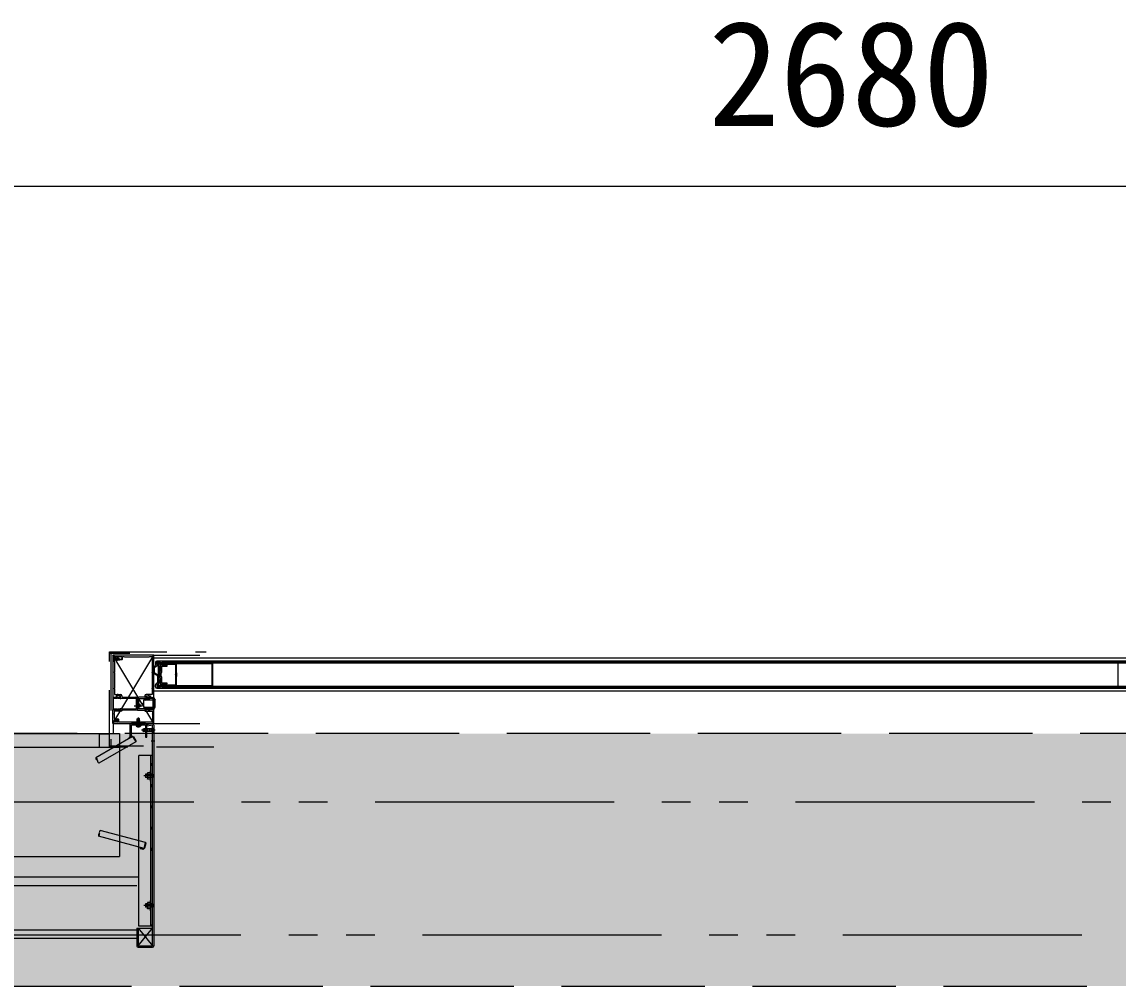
# Model space of a CAD drawing. Units: millimetres at full size. Extents: x -22551 to 92397, y -19340 to 14894.
# Drawn here: x -14514 to -12908, y 6744 to 8158 of the extents above; entities that cross this region are included whole.
import ezdxf
from ezdxf.enums import TextEntityAlignment as Align

# ---------------------------------------------------------------- set-up
doc = ezdxf.new("R2010")
doc.units = ezdxf.units.MM
doc.header["$LTSCALE"] = 70
for name, pattern in [('DASHED1', [1.8, 1.2, -0.6]), ('DASHED3', [4, 3, -1]), ('DOUBLE_CHAIN1', [8.8, 5, -1, 0.6, -0.6, 0.6, -1])]:
    doc.linetypes.add(name, pattern=pattern)
for name, color, linetype, lineweight in [('0-0_NoName', 7, 'Continuous', 15), ('1-2_階なし_梁', 9, 'DASHED3', 15), ('2-0_通芯', 7, 'Continuous', 15)]:
    doc.layers.add(name, color=color, linetype=linetype, lineweight=lineweight)
doc.styles.add('ＭＳ ゴシック', font='')
doc.styles.get('ＭＳ ゴシック').set_extended_font_data('MS Gothic')

# ---------------------------------------------------------------- blocks, each defined once
blk = doc.blocks.new('グループ部品-125')
at = {"layer": '2-0_通芯', "linetype": 'DASHED1'}
for p, q in [((-14385.96, 7232.3), (-14355.96, 7232.3)), ((-14383.96, 7232.3), (-14383.96, 7096.3)), ((-14385.96, 7096.3), (-14335.96, 7096.3))]:
    blk.add_line(p, q, dxfattribs=at)
at = {"layer": '2-0_通芯'}
for p, q in [((-14380.96, 7129.3), (-14320.96, 7229.3)), ((-14320.96, 7129.3), (-14380.96, 7229.3)), ((-14320.96, 7229.3), (-14253.55, 7229.3)), ((-14377.29, 7225.9), (-14378.23, 7225.9)), ((-14376.2, 7223.25), (-14376.81, 7225.53)), ((-14375.96, 7223.1), (-14376, 7223.1)), ((-14375.66, 7224.3), (-14375.66, 7223.4)), ((-14374.07, 7224.84), (-14374.56, 7225.04)), ((-14374.05, 7221.82), (-14367.38, 7222.99)), ((-11420.96, 7224.8), (-14320.96, 7224.8)), ((-14320.08, 7213), (-14318.46, 7214.1)), ((-14319.41, 7212), (-14316.54, 7213.95)), ((-14318.46, 7218.8), (-14318.46, 7214.1)), ((-14316.26, 7220.8), (-14316.46, 7220.8)), ((-14316.26, 7215.8), (-14315.96, 7220.48)), ((-14313.96, 7215.8), (-14316.26, 7215.8)), ((-14315.41, 7214.3), (-14314.46, 7214.3)), ((-12826.76, 7220.8), (-14315.16, 7220.8)), ((-14314.46, 7215.8), (-14314.46, 7185.8)), ((-14313.66, 7216.1), (-14313.66, 7218)), ((-14313.16, 7218.5), (-14311.86, 7218.5)), ((-14312.46, 7213), (-14312.46, 7196.3)), ((-14311.96, 7213.5), (-14311.86, 7213.5)), ((-14311.36, 7214), (-14311.36, 7218)), ((-14234.46, 7217.75), (-14308.86, 7217.75)), ((-14308.86, 7216.25), (-14289.66, 7216.25)), ((-14307.16, 7217.85), (-14307.16, 7218.85)), ((-13573.46, 7218.85), (-14307.16, 7218.85)), ((-13573.46, 7217.85), (-14307.16, 7217.85)), ((-14235.56, 7216.65), (-14287.76, 7216.65)), ((-14235.26, 7185.25), (-14235.26, 7216.35)), ((-14234.16, 7184.15), (-14234.16, 7217.45)), ((-12834.76, 7218.85), (-13573.46, 7218.86)), ((-12834.76, 7217.85), (-13573.46, 7217.86)), ((-12907.76, 7184.15), (-12907.76, 7217.45)), ((-14378.46, 7203.84), (-14378.46, 7180.76)), ((-14323.46, 7203.84), (-14323.46, 7180.76)), ((-14320.96, 7204.06), (-14320.96, 7211.34)), ((-14320.08, 7202.41), (-14316.53, 7200)), ((-14319.76, 7204.06), (-14319.76, 7211.34)), ((-14319.41, 7203.4), (-14314.46, 7200.03)), ((-14315.66, 7198.34), (-14315.66, 7189.56)), ((-14289.16, 7200.34), (-14289.16, 7185.85)), ((-14288.06, 7197.6), (-14288.06, 7185.25)), ((-14287.56, 7203.5), (-14287.56, 7198.1)), ((-14318.46, 7182.8), (-14318.46, 7185.64)), ((-14317.45, 7187.38), (-14316.66, 7187.83)), ((-14316.26, 7180.8), (-14316.46, 7180.8)), ((-14315.16, 7180.8), (-12826.76, 7180.8)), ((-14313.66, 7185.5), (-14313.66, 7183.6)), ((-14313.16, 7183.1), (-14311.86, 7183.1)), ((-14312.46, 7188.6), (-14312.46, 7193.3)), ((-14311.86, 7195.8), (-14311.96, 7195.8)), ((-14311.96, 7193.8), (-14311.86, 7193.8)), ((-14311.96, 7188.1), (-14311.86, 7188.1)), ((-14311.36, 7195.3), (-14311.36, 7194.3)), ((-14311.36, 7187.6), (-14311.36, 7183.6)), ((-14310.84, 7190.52), (-14310.96, 7190.34)), ((-14289.66, 7185.35), (-14308.86, 7185.35)), ((-14308.86, 7183.85), (-14234.46, 7183.85)), ((-14307.16, 7182.75), (-14307.16, 7183.75)), ((-14307.16, 7183.75), (-13573.46, 7183.75)), ((-14307.16, 7182.75), (-13573.46, 7182.75)), ((-14287.76, 7184.95), (-14235.56, 7184.95)), ((-13573.46, 7183.76), (-12834.76, 7183.75)), ((-13573.46, 7182.76), (-12834.76, 7182.75)), ((-14380.96, 7167.05), (-14380.96, 7149.55)), ((-14379.96, 7167.25), (-14380.76, 7167.25)), ((-14374.4, 7166.82), (-14373.55, 7166.33)), ((-14373.5, 7171.83), (-14373.42, 7171.83)), ((-14373.05, 7166.2), (-14370.32, 7166.2)), ((-14372.68, 7171.71), (-14372.5, 7171.83)), ((-14372.5, 7171.83), (-14369.83, 7171.83)), ((-14346.96, 7165.8), (-14346.96, 7150.8)), ((-14345.03, 7165.73), (-14345.03, 7155.76)), ((-14344.89, 7165.73), (-14344.89, 7155.76)), ((-14326.96, 7166.3), (-14334.46, 7163.3)), ((-14332.73, 7163.45), (-14326.86, 7165.8)), ((-14329.42, 7171.83), (-14332.09, 7171.83)), ((-14331.59, 7166.26), (-14328.86, 7166.26)), ((-14328.86, 7166.2), (-14331.59, 7166.2)), ((-14328.42, 7171.83), (-14328.5, 7171.83)), ((-14328.36, 7166.39), (-14327.52, 7166.88)), ((-14327.52, 7166.82), (-14328.36, 7166.33)), ((-14322.96, 7166.3), (-14326.96, 7166.3)), ((-14322.96, 7165.8), (-14326.86, 7165.8)), ((-14326.59, 7166.26), (-14321.96, 7166.26)), ((-14321.96, 7166.2), (-14326.59, 7166.2)), ((-14322.96, 7166.3), (-14322.96, 7165.8)), ((-14321.16, 7167.31), (-14321.96, 7167.31)), ((-14321.96, 7167.25), (-14321.16, 7167.25)), ((-11420.96, 7176.8), (-14320.96, 7176.8)), ((-14320.96, 7167.11), (-14320.96, 7149.55)), ((-14320.96, 7166.3), (-14318.96, 7163.3)), ((-14380.96, 7130.15), (-14380.96, 7149.1)), ((-14380.76, 7149.35), (-14379.96, 7149.35)), ((-14373.55, 7150.27), (-14374.4, 7149.78)), ((-14370.32, 7150.4), (-14373.05, 7150.4)), ((-14349.46, 7155.3), (-14338.46, 7155.3)), ((-14346.96, 7158.3), (-14345.96, 7157.3)), ((-14345.96, 7156.65), (-14341.05, 7156.65)), ((-14345.96, 7153.95), (-14341.05, 7153.95)), ((-14345.96, 7153.3), (-14342.36, 7153.3)), ((-14340.96, 7156.6), (-14342.36, 7157.3)), ((-14340.96, 7154), (-14342.36, 7153.3)), ((-14340.96, 7156.6), (-14340.96, 7154)), ((-14337.62, 7159.13), (-14335.96, 7159.13)), ((-14337.62, 7157.47), (-14335.96, 7157.47)), ((-14320.96, 7163.3), (-14335.96, 7163.3)), ((-14326.96, 7150.3), (-14334.46, 7153.3)), ((-14332.73, 7153.15), (-14326.86, 7150.8)), ((-14328.86, 7150.46), (-14331.59, 7150.46)), ((-14331.59, 7150.4), (-14328.86, 7150.4)), ((-14327.52, 7149.84), (-14328.36, 7150.33)), ((-14328.36, 7150.27), (-14327.52, 7149.78)), ((-14322.96, 7150.3), (-14326.96, 7150.3)), ((-14322.96, 7150.8), (-14326.86, 7150.8)), ((-14321.96, 7150.46), (-14326.59, 7150.46)), ((-14322.96, 7150.3), (-14322.96, 7150.8)), ((-14321.96, 7149.41), (-14321.16, 7149.41)), ((-14321.16, 7149.35), (-14321.96, 7149.35)), ((-14320.96, 7150.3), (-14318.96, 7153.3)), ((-14318.96, 7153.3), (-14318.96, 7163.3)), ((-14378.85, 7132.85), (-14378.76, 7132.5)), ((-14378.05, 7133.59), (-14378.12, 7133.41)), ((-14377.98, 7132.51), (-14378.06, 7132.33)), ((-14377.7, 7132.94), (-14377.77, 7132.76)), ((-14377.5, 7133.51), (-14377.58, 7133.33)), ((-14377.26, 7132.33), (-14377.33, 7132.15)), ((-14376.97, 7134.06), (-14377.05, 7133.88)), ((-14376.97, 7133.41), (-14377.05, 7133.23)), ((-14376.77, 7132.95), (-14376.85, 7132.77)), ((-14376.37, 7133.65), (-14376.45, 7133.47)), ((-14376.17, 7132.65), (-14376.25, 7132.46)), ((-14372.38, 7135.45), (-14373.43, 7136.18)), ((-14344.81, 7132.8), (-14345.44, 7132.69)), ((-14341.48, 7132.69), (-14345.44, 7131.99)), ((-14345.44, 7132.51), (-14345.44, 7132.69)), ((-14345.44, 7132.51), (-14344.81, 7132.62)), ((-14345.44, 7132.51), (-14345.06, 7132.29)), ((-14345.44, 7131.81), (-14341.48, 7132.51)), ((-14345.11, 7135.99), (-14343.61, 7137)), ((-14345.11, 7133.7), (-14344.81, 7133.7)), ((-14345.06, 7133.7), (-14345.06, 7132.91)), ((-14341.86, 7132.99), (-14345.06, 7132.29)), ((-14345.06, 7132.21), (-14341.86, 7132.91)), ((-14344.81, 7135.79), (-14343.61, 7136.64)), ((-14343.46, 7135.49), (-14344.32, 7132.59)), ((-14344.28, 7132.72), (-14341.48, 7133.21)), ((-14341.48, 7133.39), (-14344.23, 7132.9)), ((-14344.17, 7133.1), (-14341.86, 7133.61)), ((-14343.99, 7133.7), (-14341.81, 7133.7)), ((-14343.61, 7137), (-14343.31, 7137)), ((-14343.61, 7136.64), (-14343.61, 7137)), ((-14343.46, 7131.36), (-14343.46, 7137.93)), ((-14343.46, 7135.49), (-14343.31, 7137)), ((-14341.81, 7135.99), (-14343.31, 7137)), ((-14342.76, 7135.1), (-14341.81, 7135.91)), ((-14341.86, 7133.69), (-14341.86, 7133.61)), ((-14341.48, 7133.39), (-14341.86, 7133.61)), ((-14341.48, 7133.21), (-14341.86, 7132.99)), ((-14341.86, 7132.99), (-14341.86, 7132.91)), ((-14341.48, 7132.69), (-14341.86, 7132.91)), ((-14341.48, 7132.51), (-14341.86, 7132.29)), ((-14341.81, 7133.7), (-14341.81, 7135.99)), ((-14341.48, 7133.21), (-14341.48, 7133.39)), ((-14341.48, 7132.51), (-14341.48, 7132.69)), ((-14378.29, 7131.9), (-14378.11, 7131.79)), ((-14376.43, 7132.16), (-14376.51, 7131.97)), ((-14333.26, 7129.3), (-14353.66, 7129.3)), ((-14346.96, 7127), (-14346.86, 7125.88)), ((-14346.96, 7127), (-14339.96, 7127)), ((-14345.44, 7131.99), (-14345.06, 7132.21)), ((-14341.48, 7131.99), (-14345.44, 7131.29)), ((-14345.44, 7131.81), (-14345.44, 7131.99)), ((-14345.44, 7131.81), (-14345.06, 7131.59)), ((-14345.44, 7131.11), (-14341.48, 7131.81)), ((-14345.44, 7131.29), (-14345.06, 7131.51)), ((-14341.48, 7131.29), (-14345.44, 7130.59)), ((-14345.44, 7131.11), (-14345.44, 7131.29)), ((-14345.44, 7131.11), (-14345.06, 7130.89)), ((-14345.44, 7130.41), (-14341.48, 7131.11)), ((-14345.44, 7130.59), (-14345.06, 7130.81)), ((-14341.48, 7130.59), (-14345.44, 7129.89)), ((-14345.44, 7130.41), (-14345.44, 7130.59)), ((-14345.44, 7130.41), (-14345.06, 7130.19)), ((-14345.44, 7129.71), (-14341.48, 7130.41)), ((-14345.44, 7129.89), (-14345.06, 7130.11)), ((-14345.44, 7129.71), (-14345.44, 7129.89)), ((-14345.44, 7129.71), (-14345.06, 7129.49)), ((-14341.48, 7129.19), (-14345.44, 7128.49)), ((-14345.44, 7129.01), (-14345.06, 7128.79)), ((-14345.44, 7128.49), (-14345.06, 7128.71)), ((-14345.44, 7128.31), (-14345.44, 7128.49)), ((-14341.48, 7128.49), (-14345.44, 7127.79)), ((-14345.44, 7128.31), (-14345.06, 7128.09)), ((-14345.44, 7127.79), (-14345.06, 7128.01)), ((-14345.44, 7127.7), (-14345.44, 7127.79)), ((-14345.44, 7127.7), (-14341.48, 7127.7)), ((-14345.19, 7127.5), (-14345.19, 7127.7)), ((-14341.86, 7132.29), (-14345.06, 7131.59)), ((-14345.06, 7132.29), (-14345.06, 7132.21)), ((-14345.06, 7131.51), (-14341.86, 7132.21)), ((-14341.86, 7131.59), (-14345.06, 7130.89)), ((-14345.06, 7131.59), (-14345.06, 7131.51)), ((-14345.06, 7130.81), (-14341.86, 7131.51)), ((-14341.86, 7130.89), (-14345.06, 7130.19)), ((-14345.06, 7130.89), (-14345.06, 7130.81)), ((-14345.06, 7130.11), (-14341.86, 7130.81)), ((-14341.86, 7130.19), (-14345.06, 7129.49)), ((-14345.06, 7130.19), (-14345.06, 7130.11)), ((-14345.06, 7129.49), (-14345.06, 7129.41)), ((-14345.06, 7128.71), (-14341.86, 7129.41)), ((-14341.86, 7128.79), (-14345.06, 7128.09)), ((-14345.06, 7128.79), (-14345.06, 7128.71)), ((-14345.06, 7128.01), (-14341.86, 7128.71)), ((-14345.06, 7128.09), (-14345.06, 7128.01)), ((-14343.46, 7130.36), (-14343.46, 7129.16)), ((-14343.46, 7128.16), (-14343.46, 7123.25)), ((-14343.26, 7127.7), (-14341.86, 7128.01)), ((-14341.86, 7132.29), (-14341.86, 7132.21)), ((-14341.48, 7131.99), (-14341.86, 7132.21)), ((-14341.48, 7131.81), (-14341.86, 7131.59)), ((-14341.86, 7131.59), (-14341.86, 7131.51)), ((-14341.48, 7131.29), (-14341.86, 7131.51)), ((-14341.48, 7131.11), (-14341.86, 7130.89)), ((-14341.86, 7130.89), (-14341.86, 7130.81)), ((-14341.48, 7130.59), (-14341.86, 7130.81)), ((-14341.48, 7130.41), (-14341.86, 7130.19)), ((-14341.86, 7130.19), (-14341.86, 7130.11)), ((-14341.48, 7129.89), (-14341.86, 7130.11)), ((-14341.86, 7129.49), (-14341.86, 7129.41)), ((-14341.48, 7129.19), (-14341.86, 7129.41)), ((-14341.86, 7128.79), (-14341.86, 7128.71)), ((-14341.48, 7128.49), (-14341.86, 7128.71)), ((-14341.86, 7128.09), (-14341.86, 7128.01)), ((-14341.48, 7127.79), (-14341.86, 7128.01)), ((-14341.73, 7127.5), (-14341.73, 7127.7)), ((-14341.48, 7131.81), (-14341.48, 7131.99)), ((-14341.48, 7131.11), (-14341.48, 7131.29)), ((-14341.48, 7130.41), (-14341.48, 7130.59)), ((-14341.48, 7129.01), (-14341.48, 7129.19)), ((-14339.96, 7127), (-14340.05, 7125.88)), ((-14329.25, 7119.3), (-14338.83, 7119.3)), ((-14336.96, 7120.6), (-14335.56, 7121.3)), ((-14336.96, 7120.6), (-14336.96, 7118)), ((-14336.96, 7118), (-14335.56, 7117.3)), ((-14322.46, 7120.65), (-14336.87, 7120.65)), ((-14322.46, 7117.95), (-14336.87, 7117.95)), ((-14322.46, 7117.3), (-14335.56, 7117.3)), ((-14323.37, 7128.79), (-14330.96, 7127.2)), ((-14330.96, 7127.2), (-14330.55, 7125.24)), ((-14322.96, 7126.84), (-14330.55, 7125.24)), ((-14326.81, 7119.3), (-14327.88, 7119.3)), ((-14318.87, 7119.3), (-14325.86, 7119.3)), ((-14322.96, 6803.3), (-14322.96, 7126.84)), ((-14320.96, 7122.8), (-14322.46, 7121.3)), ((-14320.96, 7129.3), (-14253.55, 7129.3)), ((-14320.96, 7126.84), (-14320.96, 6803.3)), ((-17933.39, 7114.3), (-14370.96, 7114.3)), ((-14351.85, 7110.09), (-14405.81, 7078.94)), ((-14347.35, 7102.29), (-14401.31, 7071.14)), ((-14400.96, 7114.3), (-14400.96, 7094.3)), ((-14370.96, 7114.3), (-14370.96, 6934.3)), ((-14370.96, 7114.3), (-14370.96, 6934.3)), ((-14351.85, 7110.09), (-14350.49, 7109.72)), ((-14351.85, 7110.09), (-14347.35, 7102.29)), ((-14319.22, 7103.13), (-14324.52, 7103.13)), ((-14342.96, 6832.3), (-14342.96, 7082.3)), ((-14322.96, 7082.3), (-14342.96, 7082.3)), ((-14325.26, 6832.3), (-14325.26, 7082.3)), ((-14325.26, 7071.28), (-14322.96, 7068.98)), ((-14325.26, 7069.15), (-14322.96, 7066.85)), ((-14322.96, 7052.3), (-14335.48, 7052.3)), ((-14330.26, 7054.8), (-14332.96, 7054.8)), ((-14332.96, 7054.8), (-14332.96, 7049.8)), ((-14330.26, 7054.37), (-14332.96, 7054.37)), ((-14329.91, 7056.92), (-14330.26, 7056.3)), ((-14330.26, 7056.3), (-14330.26, 7048.3)), ((-14326.26, 7056.92), (-14329.91, 7056.92)), ((-14326.26, 7054.61), (-14329.91, 7054.61)), ((-14326.26, 7059.8), (-14326.26, 7044.8)), ((-14325.26, 7059.8), (-14326.26, 7059.8)), ((-14326.26, 7054.95), (-14325.26, 7054.95)), ((-14322.96, 7054.8), (-14326.26, 7054.8)), ((-14322.96, 7054.37), (-14326.26, 7054.37)), ((-14325.26, 7044.8), (-14325.26, 7059.8)), ((-14322.96, 7054.8), (-14322.96, 7049.8)), ((-14330.26, 7050.23), (-14332.96, 7050.23)), ((-14330.26, 7049.8), (-14332.96, 7049.8)), ((-14329.91, 7047.68), (-14330.26, 7048.3)), ((-14326.26, 7049.99), (-14329.91, 7049.99)), ((-14326.26, 7047.68), (-14329.91, 7047.68)), ((-14322.96, 7050.23), (-14326.26, 7050.23)), ((-14322.96, 7049.8), (-14326.26, 7049.8)), ((-14326.26, 7049.65), (-14325.26, 7049.65)), ((-14326.26, 7044.8), (-14325.26, 7044.8)), ((-14325.26, 7040.16), (-14322.96, 7037.86)), ((-14325.26, 7038.04), (-14322.96, 7035.74)), ((-14325.26, 7009.05), (-14322.96, 7006.75)), ((-14325.26, 7006.93), (-14322.96, 7004.63)), ((-14332.9, 6954.78), (-14399.37, 6972.58)), ((-14325.26, 6977.94), (-14322.96, 6975.64)), ((-14325.26, 6975.82), (-14322.96, 6973.52)), ((-14335.23, 6946.09), (-14401.69, 6963.89)), ((-14335.23, 6946.09), (-14332.9, 6954.78)), ((-14335.23, 6946.09), (-14334.01, 6946.8)), ((-14325.26, 6946.82), (-14322.96, 6944.52)), ((-14325.26, 6944.7), (-14322.96, 6942.4)), ((-14738.39, 6934.3), (-14370.96, 6934.3)), ((-14708.39, 6904.3), (-14342.96, 6904.3)), ((-14670.89, 6891.8), (-14345.96, 6891.8)), ((-14322.96, 6862.3), (-14335.48, 6862.3)), ((-14330.26, 6864.8), (-14332.96, 6864.8)), ((-14332.96, 6864.8), (-14332.96, 6859.8)), ((-14330.26, 6864.37), (-14332.96, 6864.37)), ((-14330.26, 6860.23), (-14332.96, 6860.23)), ((-14330.26, 6859.8), (-14332.96, 6859.8)), ((-14329.91, 6866.92), (-14330.26, 6866.3)), ((-14330.26, 6866.3), (-14330.26, 6858.3)), ((-14326.26, 6866.92), (-14329.91, 6866.92)), ((-14326.26, 6864.61), (-14329.91, 6864.61)), ((-14326.26, 6859.99), (-14329.91, 6859.99)), ((-14326.26, 6869.8), (-14326.26, 6854.8)), ((-14325.26, 6869.8), (-14326.26, 6869.8)), ((-14326.26, 6864.95), (-14325.26, 6864.95)), ((-14322.96, 6864.8), (-14326.26, 6864.8)), ((-14322.96, 6864.37), (-14326.26, 6864.37)), ((-14322.96, 6860.23), (-14326.26, 6860.23)), ((-14322.96, 6859.8), (-14326.26, 6859.8)), ((-14326.26, 6859.65), (-14325.26, 6859.65)), ((-14325.26, 6854.8), (-14325.26, 6869.8)), ((-14325.26, 6865.71), (-14322.96, 6863.41)), ((-14325.26, 6863.59), (-14322.96, 6861.29)), ((-14322.96, 6864.8), (-14322.96, 6859.8)), ((-14329.91, 6857.68), (-14330.26, 6858.3)), ((-14326.26, 6857.68), (-14329.91, 6857.68)), ((-14326.26, 6854.8), (-14325.26, 6854.8)), ((-14345.96, 6829.3), (-14345.96, 6803.3)), ((-14345.96, 6829.3), (-14322.96, 6829.3)), ((-14343.96, 6829.3), (-14343.96, 6803.3)), ((-14343.96, 6829.3), (-14322.96, 6803.3)), ((-14343.96, 6803.3), (-14322.96, 6829.3)), ((-14322.96, 6832.3), (-14342.96, 6832.3)), ((-14325.26, 6834.6), (-14322.96, 6832.3)), ((-14325.26, 6832.48), (-14325.08, 6832.3)), ((-14605.89, 6826.8), (-14345.96, 6826.8)), ((-14593.39, 6814.3), (-14345.96, 6814.3)), ((-14343.96, 6803.3), (-14322.96, 6803.3)), ((-14343.96, 6801.3), (-14322.96, 6801.3))]:
    blk.add_line(p, q, dxfattribs=at)
at = {"layer": '2-0_通芯', "linetype": 'DASHED3'}
blk.add_line((-17913.39, 7094.3), (-14370.96, 7094.3), dxfattribs=at)
at = {"layer": '2-0_通芯', "linetype": 'DOUBLE_CHAIN1'}
for p, q in [((-21388.39, 7014.3), (23861.61, 7014.3)), ((-22551.09, 6819.3), (23861.61, 6819.3))]:
    blk.add_line(p, q, dxfattribs=at)
at = {"layer": '2-0_通芯', "linetype": 'DASHED1'}
blk.add_lwpolyline([(-14233.04, 7094.3), (-14385.96, 7094.3), (-14385.96, 7234.3), (-14243.91, 7234.3)], dxfattribs=at)
at = {"layer": '2-0_通芯'}
for points in [[(-14320.96, 7167.5), (-14320.96, 7229.3), (-14380.96, 7229.3), (-14380.96, 7167.5)], [(-14380.96, 7228.3), (-14379.96, 7228.3), (-14371.96, 7225.07)], [(-14379.03, 7225.1), (-14379.03, 7220.3), (-14378.46, 7219.31), (-14378.46, 7204.76)], [(-14377.66, 7227.37), (-14367.66, 7227.37), (-14367.66, 7224.53)], [(-14368.32, 7223.74), (-14374.66, 7222.62), (-14374.66, 7223.4), (-14375.46, 7223.4), (-14375.46, 7223)], [(-14373.6, 7223.23), (-14374.3, 7222.9), (-14374.53, 7223.4), (-14373.9, 7224.03)], [(-14371.96, 7225.07), (-14371.96, 7224.7), (-14373.03, 7223.63)], [(-14366.56, 7223.98), (-14366.56, 7227.37), (-14364.96, 7227.37), (-14363.97, 7226.8), (-14327.44, 7226.8), (-14326.46, 7227.37), (-14323.46, 7227.37), (-14323.46, 7204.76)], [(-14315.96, 7220), (-14315.96, 7216.3), (-14314.16, 7216.3)], [(-14313.96, 7216.5), (-14313.96, 7217.1), (-14314.76, 7217.1), (-14314.76, 7219.3), (-14310.96, 7219.3), (-14310.96, 7211.26)], [(-14304.14, 7182.3), (-14309.16, 7182.3), (-14309.16, 7187.1), (-14301.16, 7187.1), (-14301.16, 7188.3), (-14309.16, 7188.3), (-14309.16, 7197.8), (-14310.16, 7197.8), (-14310.16, 7203.8), (-14309.16, 7203.8), (-14309.16, 7213.3), (-14301.16, 7213.3), (-14301.16, 7214.5), (-14309.16, 7214.5), (-14309.16, 7219.3), (-14304.14, 7219.3)], [(-14303.76, 7219), (-14300.96, 7219), (-14300.96, 7220.8)], [(-14289.16, 7215.75), (-14289.16, 7201.26), (-14289.04, 7201.07)], [(-14288.06, 7216.35), (-14288.06, 7204), (-14287.86, 7203.8)], [(-14310.96, 7210.34), (-14310.96, 7205.3), (-14311.96, 7205.3), (-14311.96, 7201.26)], [(-14311.96, 7200.34), (-14311.96, 7196.3), (-14310.96, 7196.3), (-14310.96, 7191.26)], [(-14313.96, 7185.8), (-14316.26, 7185.8), (-14315.96, 7181.12)], [(-14314.16, 7185.3), (-14315.96, 7185.3), (-14315.96, 7181.6)], [(-14310.96, 7190.34), (-14310.96, 7182.3), (-14314.76, 7182.3), (-14314.76, 7184.5), (-14313.96, 7184.5), (-14313.96, 7185.1)], [(-14300.96, 7180.8), (-14300.96, 7182.6), (-14303.76, 7182.6)], [(-14346.96, 7165.8), (-14368.96, 7165.8), (-14368.96, 7167.3), (-14370.96, 7167.3), (-14370.96, 7168.3), (-14369.76, 7168.3), (-14369.76, 7169.9), (-14376.16, 7169.9), (-14376.16, 7168.3), (-14374.96, 7168.3), (-14374.96, 7167.3), (-14380.76, 7167.3)], [(-14375.32, 7150.4), (-14379.96, 7150.4), (-14379.96, 7166.2), (-14375.32, 7166.2)], [(-14369.76, 7167), (-14373.11, 7167), (-14374.68, 7167.91), (-14375.21, 7167), (-14379.76, 7167)], [(-14378.46, 7179.84), (-14378.46, 7171.83), (-14374.42, 7171.83)], [(-14367.83, 7169.83), (-14367.83, 7168.97), (-14366.96, 7167.73), (-14347.03, 7167.73)], [(-14321.16, 7149.3), (-14326.96, 7149.3), (-14326.96, 7148.3), (-14327.46, 7148.3), (-14329.6, 7149.3), (-14332.96, 7149.3), (-14332.96, 7150.8), (-14342.96, 7150.8), (-14342.96, 7165.8), (-14332.96, 7165.8), (-14332.96, 7167.3), (-14330.96, 7167.3), (-14330.96, 7168.3), (-14332.16, 7168.3), (-14332.16, 7169.9), (-14325.76, 7169.9), (-14325.76, 7168.3), (-14326.96, 7168.3), (-14326.96, 7167.3), (-14321.16, 7167.3)], [(-14334.09, 7169.83), (-14334.09, 7168.97), (-14334.96, 7167.73), (-14342.89, 7167.73)], [(-14322.15, 7167.06), (-14326.71, 7167.06), (-14327.23, 7167.97), (-14328.81, 7167.06), (-14332.16, 7167.06)], [(-14332.16, 7167), (-14328.81, 7167), (-14327.23, 7167.91), (-14326.71, 7167), (-14322.15, 7167)], [(-14323.46, 7179.84), (-14323.46, 7171.83), (-14327.5, 7171.83)], [(-14326.59, 7150.4), (-14321.96, 7150.4), (-14321.96, 7166.26)], [(-14380.96, 7129.68), (-14380.96, 7129.3), (-14320.96, 7129.3), (-14320.96, 7149.1)], [(-14380.76, 7149.3), (-14374.96, 7149.3), (-14374.96, 7148.3), (-14374.46, 7148.3), (-14372.31, 7149.3), (-14368.96, 7149.3), (-14368.96, 7150.8), (-14346.96, 7150.8)], [(-14379.76, 7149.6), (-14375.21, 7149.6), (-14374.68, 7148.69), (-14373.11, 7149.6), (-14369.76, 7149.6)], [(-14345.03, 7154.84), (-14345.03, 7148.87), (-14366.76, 7148.87), (-14368.26, 7147.37), (-14379.03, 7147.37), (-14379.03, 7143.76)], [(-14346.96, 7152.3), (-14345.96, 7153.3), (-14345.96, 7157.3)], [(-14346.96, 7157.1), (-14345.61, 7156.44), (-14345.01, 7155.3)], [(-14346.96, 7153.5), (-14345.61, 7154.15), (-14345.01, 7155.3)], [(-14345.96, 7157.3), (-14342.36, 7157.3), (-14342.36, 7153.3)], [(-14344.89, 7154.84), (-14344.89, 7148.87), (-14335.16, 7148.87), (-14333.66, 7147.37), (-14322.89, 7147.37), (-14322.89, 7143.76)], [(-14335.96, 7163.3), (-14335.96, 7153.3), (-14320.96, 7153.3)], [(-14332.16, 7149.66), (-14328.81, 7149.66), (-14327.23, 7148.75), (-14326.71, 7149.66), (-14322.15, 7149.66)], [(-14322.15, 7149.6), (-14326.71, 7149.6), (-14327.23, 7148.69), (-14328.81, 7149.6), (-14332.16, 7149.6)], [(-14373.56, 7135.05), (-14372.96, 7134.63), (-14372.96, 7131.23), (-14374.91, 7131.23), (-14375.46, 7131.88), (-14377.86, 7131.59), (-14380.86, 7129.86)], [(-14379.03, 7142.84), (-14379.03, 7136.3), (-14375.96, 7136.3), (-14372.96, 7134.2)], [(-14372.96, 7132.6), (-14374.81, 7131.3), (-14375.47, 7133.75)], [(-14322.89, 7142.84), (-14322.89, 7131.23), (-14371.96, 7131.23), (-14371.96, 7134.63)], [(-14345.44, 7132.69), (-14345.06, 7132.91), (-14344.81, 7132.96)], [(-14345.11, 7133.7), (-14345.11, 7135.99), (-14344.81, 7135.79)], [(-14343.61, 7136.64), (-14344.81, 7132.65), (-14344.81, 7135.79)], [(-14343.46, 7135.6), (-14342.76, 7135.1), (-14342.62, 7133.7)], [(-14380.96, 7129.3), (-14380.46, 7128.8), (-14380.46, 7114.8), (-14380.96, 7114.3)], [(-14355.96, 7127), (-14355.96, 7109.3), (-14353.66, 7109.3)], [(-14353.66, 7109.3), (-14353.66, 7127), (-14333.26, 7127), (-14333.26, 7109.3), (-14330.96, 7109.3), (-14330.96, 7127)], [(-14345.51, 7124.64), (-14344.6, 7126.45), (-14343.46, 7127.06)], [(-14345.44, 7129.01), (-14345.44, 7129.19), (-14345.06, 7129.41), (-14341.86, 7130.11)], [(-14345.44, 7129.01), (-14341.48, 7129.71), (-14341.48, 7129.89), (-14345.44, 7129.19)], [(-14345.44, 7128.31), (-14341.48, 7129.01), (-14341.86, 7128.79)], [(-14341.48, 7129.71), (-14341.86, 7129.49), (-14345.06, 7128.79)], [(-14344.94, 7127.7), (-14341.48, 7128.31), (-14341.48, 7128.49)], [(-14341.48, 7128.31), (-14341.86, 7128.09), (-14343.66, 7127.7)], [(-14341.41, 7124.64), (-14342.31, 7126.45), (-14343.46, 7127.06)], [(-14341.48, 7127.7), (-14341.48, 7127.79), (-14341.97, 7127.7)], [(-14322.46, 7121.3), (-14335.56, 7121.3), (-14335.56, 7117.3)], [(-14320.96, 7121.35), (-14322.81, 7120.44), (-14323.42, 7119.3)], [(-14320.96, 7117.25), (-14322.81, 7118.15), (-14323.42, 7119.3)], [(-14320.96, 7115.8), (-14322.46, 7117.3), (-14322.46, 7121.3)], [(-14385.96, 7114.3), (-14386.46, 7113.8), (-14400.46, 7113.8), (-14400.96, 7114.3)], [(-14350.49, 7109.72), (-14346.99, 7103.66), (-14347.35, 7102.29)], [(-14334.01, 6946.8), (-14332.19, 6953.56), (-14332.9, 6954.78)]]:
    blk.add_lwpolyline(points, dxfattribs=at)
blk.add_circle((-14377.06, 7133.1), 2, dxfattribs=at)
for centre, radius, start, end in [((-14378.23, 7225.1), 0.8, 90, 180), ((-14377.29, 7225.4), 0.5, 15, 90), ((-14376, 7223.3), 0.2, 195, 270), ((-14375.96, 7223.4), 0.3, 270, 0), ((-14374.86, 7224.3), 0.8, 68, 180), ((-14374.26, 7223), 1.2, 180, 280), ((-14374.26, 7224.38), 0.5, 315, 68), ((-14374.44, 7225.04), 2, 295, 315), ((-14368.46, 7224.53), 0.8, 280, 0), ((-14367.56, 7223.98), 1, 280, 0), ((-14318.96, 7211.34), 2, 124.16806, 180.00289), ((-14316.46, 7218.8), 2, 90, 180), ((-14315.41, 7212.3), 2, 90, 124.21613), ((-14316.26, 7220.5), 0.3, 356.34024, 90), ((-14315.16, 7220), 0.8, 90, 180), ((-14314.16, 7216.5), 0.2, 270, 0), ((-14313.96, 7216.1), 0.3, 270, 0.00359), ((-14313.16, 7218), 0.5, 90.00359, 180.00359), ((-14311.96, 7213), 0.5, 90, 180), ((-14311.86, 7218), 0.5, 0.00359, 90.00359), ((-14311.86, 7214), 0.5, 270, 0.00359), ((-14308.86, 7217.45), 0.3, 90, 180), ((-14308.86, 7216.55), 0.3, 180, 270), ((-14304.14, 7219.1), 0.2, 14.47751, 90), ((-14303.76, 7219.2), 0.2, 194.47751, 270), ((-14289.66, 7215.75), 0.5, 0, 90), ((-14287.76, 7216.35), 0.3, 90, 180), ((-14235.56, 7216.35), 0.3, 0, 90), ((-14234.46, 7217.45), 0.3, 0, 90), ((-12907.46, 7217.45), 0.3, 90, 180), ((-14378.46, 7204.3), 0.3, 113.57818, 246.42182), ((-14378.66, 7204.76), 0.2, 293.57818, 0), ((-14378.66, 7203.84), 0.2, 0, 66.42182), ((-14323.26, 7204.76), 0.2, 180, 246.42182), ((-14323.26, 7203.84), 0.2, 113.57818, 180), ((-14323.46, 7204.3), 0.3, 293.57818, 66.42182), ((-14318.96, 7204.06), 2, 180.00289, 235.81101), ((-14318.96, 7211.34), 0.8, 124.21613, 180.00289), ((-14318.96, 7204.06), 0.8, 180.00289, 235.78387), ((-14317.66, 7198.34), 2, 0, 55.81101), ((-14311.76, 7201.26), 0.2, 180, 246.42182), ((-14311.76, 7200.34), 0.2, 113.57818, 180), ((-14311.96, 7200.8), 0.3, 293.57818, 66.42182), ((-14310.76, 7211.26), 0.2, 180, 246.42182), ((-14310.76, 7210.34), 0.2, 113.57818, 180), ((-14310.96, 7210.8), 0.3, 293.57818, 66.42182), ((-14288.96, 7200.34), 0.2, 113.57818, 180), ((-14289.16, 7200.8), 0.3, 293.57818, 66.42182), ((-14287.86, 7197.6), 0.2, 90, 180), ((-14287.86, 7203.5), 0.3, 0, 90), ((-14287.86, 7198.1), 0.3, 270, 0), ((-14378.46, 7180.3), 0.3, 113.57818, 246.42182), ((-14378.66, 7180.76), 0.2, 293.57818, 0), ((-14323.26, 7180.76), 0.2, 180, 246.42182), ((-14323.46, 7180.3), 0.3, 293.57818, 66.42182), ((-14316.46, 7185.64), 2, 119.74538, 180), ((-14316.46, 7182.8), 2, 180, 270), ((-14317.66, 7189.56), 2, 299.74538, 0), ((-14316.26, 7181.1), 0.3, 270, 3.65976), ((-14315.16, 7181.6), 0.8, 180, 270), ((-14314.16, 7185.1), 0.2, 0, 90), ((-14313.96, 7185.5), 0.3, 359.99641, 90), ((-14313.16, 7183.6), 0.5, 179.99641, 269.99641), ((-14311.96, 7196.3), 0.5, 180, 269.97137), ((-14311.96, 7193.3), 0.5, 89.99641, 180), ((-14311.96, 7188.6), 0.5, 180, 269.99997), ((-14311.86, 7195.3), 0.5, 359.99641, 89.99641), ((-14311.86, 7194.3), 0.5, 269.99641, 359.99641), ((-14311.86, 7187.6), 0.5, 359.99641, 90), ((-14311.86, 7183.6), 0.5, 269.99641, 359.99641), ((-14310.76, 7191.26), 0.2, 180, 246.42182), ((-14310.96, 7190.8), 0.3, 293.57818, 66.42182), ((-14308.86, 7185.05), 0.3, 90, 180), ((-14308.86, 7184.15), 0.3, 180, 270), ((-14304.14, 7182.5), 0.2, 270, 345.52249), ((-14303.76, 7182.4), 0.2, 90, 165.52249), ((-14289.66, 7185.85), 0.5, 270, 0), ((-14287.76, 7185.25), 0.3, 180, 270), ((-14235.56, 7185.25), 0.3, 270, 0), ((-14234.46, 7184.15), 0.3, 269.99999, 359.99999), ((-12907.46, 7184.15), 0.3, 180.00001, 270.00001), ((-14380.76, 7167.5), 0.2, 180, 270), ((-14380.76, 7167.05), 0.2, 90, 180), ((-14379.96, 7167.05), 0.2, 345.52249, 90), ((-14378.66, 7179.84), 0.2, 0, 66.42182), ((-14375.32, 7167.2), 1, 270, 337.76355), ((-14374.42, 7171.63), 0.2, 23.57818, 90), ((-14373.96, 7171.83), 0.3, 203.57818, 336.42182), ((-14373.5, 7171.63), 0.2, 90, 156.42182), ((-14373.05, 7167.2), 1, 240, 270), ((-14373.42, 7171.63), 0.2, 23.57818, 90), ((-14372.96, 7171.83), 0.3, 203.57818, 336.42182), ((-14369.76, 7166.4), 0.6, 199.47122, 90), ((-14369.83, 7169.83), 2, 0, 90), ((-14347.03, 7165.73), 2, 0, 90), ((-14342.89, 7165.73), 2, 90, 180), ((-14332.09, 7169.83), 2, 90, 180), ((-14332.16, 7166.46), 0.6, 90, 340.52878), ((-14332.16, 7166.4), 0.6, 90, 340.52878), ((-14329.42, 7171.63), 0.2, 23.57818, 90), ((-14328.96, 7171.83), 0.3, 203.57818, 336.42182), ((-14328.86, 7167.26), 1, 270, 300), ((-14328.86, 7167.2), 1, 270, 300), ((-14328.5, 7171.63), 0.2, 90, 156.42182), ((-14328.42, 7171.63), 0.2, 23.57818, 90), ((-14327.96, 7171.83), 0.3, 203.57818, 336.42182), ((-14327.5, 7171.63), 0.2, 90, 156.42182), ((-14326.59, 7167.26), 1, 202.23645, 270), ((-14326.59, 7167.2), 1, 202.23645, 270), ((-14323.26, 7179.84), 0.2, 113.57818, 180), ((-14321.96, 7167.11), 0.2, 90, 194.47751), ((-14321.96, 7167.05), 0.2, 90, 194.47751), ((-14321.16, 7167.5), 0.2, 270, 0), ((-14321.16, 7167.11), 0.2, 0, 90), ((-14321.16, 7167.05), 0.2, 0, 90), ((-14380.76, 7149.55), 0.2, 180, 270), ((-14380.76, 7149.1), 0.2, 90, 180), ((-14379.96, 7149.55), 0.2, 270, 14.47751), ((-14375.32, 7149.4), 1, 22.23645, 90), ((-14373.05, 7149.4), 1, 90, 120), ((-14369.76, 7150.2), 0.6, 270, 160.52878), ((-14345.03, 7155.3), 0.3, 113.57818, 246.42182), ((-14345.23, 7155.76), 0.2, 293.57818, 0), ((-14345.23, 7154.84), 0.2, 0, 66.42182), ((-14344.69, 7155.76), 0.2, 180, 246.42182), ((-14344.69, 7154.84), 0.2, 113.57818, 180), ((-14344.89, 7155.3), 0.3, 293.57818, 66.42182), ((-14332.16, 7150.26), 0.6, 19.47122, 270), ((-14332.16, 7150.2), 0.6, 19.47122, 270), ((-14328.86, 7149.46), 1, 60, 90), ((-14328.86, 7149.4), 1, 60, 90), ((-14326.59, 7149.46), 1, 90, 157.76355), ((-14326.59, 7149.4), 1, 90, 157.76355), ((-14321.96, 7149.61), 0.2, 165.52249, 270), ((-14321.96, 7149.55), 0.2, 165.52249, 270), ((-14321.16, 7149.61), 0.2, 270, 0), ((-14321.16, 7149.55), 0.2, 270, 0), ((-14321.16, 7149.1), 0.2, 0, 90), ((-14379.03, 7143.3), 0.3, 113.57818, 246.42182), ((-14379.23, 7143.76), 0.2, 293.57818, 0), ((-14379.23, 7142.84), 0.2, 0, 66.42182), ((-14377.16, 7133.3), 1.75, 15, 195), ((-14377.79, 7132.76), 1, 195, 240), ((-14373.81, 7135.65), 0.65, 55, 292.42103), ((-14372.96, 7134.63), 1, 0, 55), ((-14344.56, 7132.65), 0.248, 180, 347.19096), ((-14322.69, 7143.76), 0.2, 180, 246.42182), ((-14322.69, 7142.84), 0.2, 113.57818, 180), ((-14322.89, 7143.3), 0.3, 293.57818, 66.42182), ((-14380.76, 7130.15), 0.2, 180, 300), ((-14380.76, 7129.68), 0.2, 120, 180), ((-14378.21, 7131.62), 0.2, 300, 60), ((-14353.66, 7127), 2.3, 90, 180), ((-14345.56, 7125.99), 1.3, 185, 254.11915), ((-14343.46, 7133.4), 9, 254.11915, 285.88085), ((-14345.69, 7127.5), 0.5, 270, 0), ((-14341.23, 7127.5), 0.5, 180, 270), ((-14341.35, 7125.99), 1.3, 285.88085, 355), ((-14333.26, 7127), 2.3, 0, 90), ((-14322.96, 7126.84), 2, 0, 101.85978), ((-14355.75, 7107.84), 1.5, 89.9995, 209.9995), ((-14354.45, 7108.59), 1.5, 89.9995, 209.9995), ((-14353.15, 7109.34), 1.5, 29.9995, 209.9995), ((-14401.82, 7078.64), 4, 175.77063, 244.22836), ((-14407.55, 7075.33), 4, 355.77063, 64.22836), ((-14399.57, 7074.74), 4, 175.77063, 244.22836), ((-14328.22, 7055.76), 2.04, 145.61575, 214.38425), ((-14322.62, 7052.3), 7.64, 162.41205, 197.58795), ((-14328.22, 7048.84), 2.04, 145.61575, 214.38425), ((-14396.75, 6969.56), 4, 130.77692, 199.23465), ((-14397.92, 6965.21), 4, 130.77692, 199.23465), ((-14404.31, 6966.93), 4, 310.77692, 19.23465), ((-14339.58, 6947.25), 1.5, 165.00578, 285.00578), ((-14338.13, 6946.86), 1.5, 165.00578, 285.00578), ((-14336.68, 6946.48), 1.5, 165.00578, 345.00578), ((-14328.22, 6865.76), 2.04, 145.61575, 214.38425), ((-14322.62, 6862.3), 7.64, 162.41205, 197.58795), ((-14328.22, 6858.84), 2.04, 145.61575, 214.38425), ((-14343.96, 6803.3), 2, 180, 270), ((-14322.96, 6803.3), 2, 270, 0)]:
    blk.add_arc(centre, radius, start, end, dxfattribs=at)

msp = doc.modelspace()

# ---------------------------------------------------------------- linework, layer by layer
at = {"layer": '0-0_NoName'}
msp.add_line((-14638.39, 7917.06), (-11958.39, 7917.06), dxfattribs=at)
at = {"layer": '1-2_階なし_梁', "color": 7}
msp.add_lwpolyline([(-17363.39, 6744.3), (-11913.39, 6744.3), (-11913.39, 7114.3), (-17363.39, 7114.3)], close=True, dxfattribs=at)
msp.add_lwpolyline([(-17363.39, 6744.3), (-11913.39, 6744.3), (-11913.39, 7114.3), (-17363.39, 7114.3)], close=True, dxfattribs=at)
at = {"layer": '1-2_階なし_梁'}
for points in [[(-17363.39, 7114.3), (-11913.39, 6744.3), (-11913.39, 7114.3)], [(-17363.39, 7114.3), (-17363.39, 6744.3), (-11913.39, 6744.3)]]:
    msp.add_solid(points, dxfattribs=at)

# ---------------------------------------------------------------- block references
at = {"layer": '2-0_通芯'}
msp.add_blockref('グループ部品-125', (0, 0), dxfattribs=at)

# ---------------------------------------------------------------- texts
at = {"layer": '0-0_NoName', "style": 'ＭＳ ゴシック'}
msp.add_text('2680', height=154, dxfattribs=at).set_placement((-13508.39, 7959.06), align=Align.BOTTOM_LEFT)

doc.saveas('drawing.dxf')
